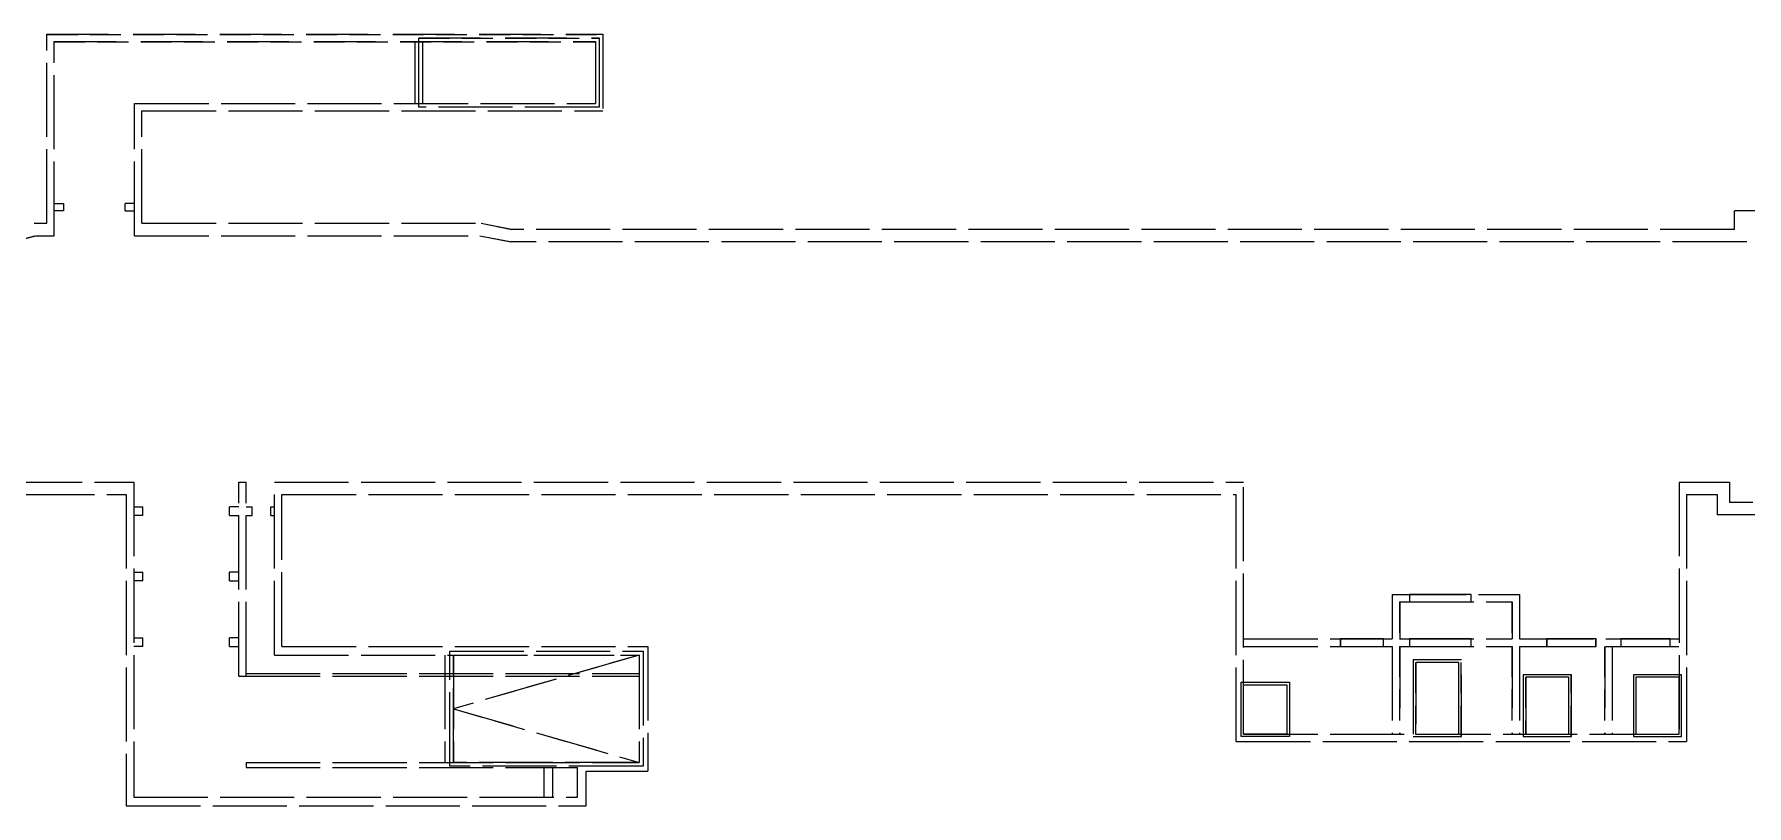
# Model space of a CAD drawing. Extents: x 0 to 531375, y 0 to 4335249.
# Drawn here: x 491173 to 491311.6, y 4325441.4 to 4325503.9 of the extents above; entities that cross this region are included whole.
import ezdxf

# ---------------------------------------------------------------- set-up
doc = ezdxf.new("R2010")
doc.units = 0
doc.linetypes.add('DASH', pattern=[0.35, 0.25, -0.1])
doc.layers.get('0').update_dxf_attribs({"lineweight": 15})
doc.layers.add('地铁', color=4, linetype='Continuous', lineweight=15)

# ---------------------------------------------------------------- blocks, each defined once
blk = doc.blocks.new('总图提取 2015 11 6')
at = {"layer": '地铁', "linetype": 'DASH', "lineweight": -3, "ltscale": 10}
for p, q in [((100215.17, 293088.31), (100260.17, 293088.31)), ((100215.17, 293073.01), (100215.17, 293088.31)), ((100260.17, 293088.31), (100260.17, 293082.11)), ((100215.77, 293087.71), (100259.57, 293087.71)), ((100215.77, 293072.01), (100215.77, 293087.71)), ((100244.97, 293087.71), (100244.97, 293082.71)), ((100245.57, 293087.71), (100245.57, 293082.71)), ((100259.57, 293087.71), (100259.57, 293082.71)), ((100222.27, 293082.71), (100259.57, 293082.71)), ((100222.27, 293072.01), (100222.27, 293082.71)), ((100260.17, 293083.01), (100260.17, 293082.71)), ((100222.87, 293082.11), (100260.17, 293082.11)), ((100222.87, 293073.01), (100222.87, 293082.11)), ((100215.77, 293074.61), (100216.52, 293074.61)), ((100216.52, 293074.61), (100216.52, 293074.01)), ((100222.27, 293074.61), (100221.52, 293074.61)), ((100221.52, 293074.01), (100221.52, 293074.61)), ((100214.15, 293073.01), (100215.17, 293073.01)), ((100216.52, 293074.01), (100215.77, 293074.01)), ((100221.52, 293074.01), (100222.27, 293074.01)), ((100222.87, 293073.01), (100250.32, 293073.01)), ((100250.32, 293073.01), (100252.82, 293072.52)), ((100351.77, 293072.52), (100351.77, 293074.01)), ((100368.27, 293074.01), (100351.77, 293074.01)), ((100211.77, 293071.36), (100214.27, 293072.01)), ((100214.27, 293072.01), (100215.77, 293072.01)), ((100222.27, 293072.01), (100250.22, 293072.01)), ((100250.22, 293072.01), (100252.72, 293071.52)), ((100352.77, 293071.52), (100252.72, 293071.52)), ((100351.77, 293072.52), (100252.82, 293072.52)), ((100107.02, 293052.06), (100222.2, 293052.06)), ((100222.2, 293052.06), (100222.2, 293026.56)), ((100230.7, 293036.36), (100230.7, 293052.06)), ((100230.7, 293052.06), (100231.3, 293052.06)), ((100231.3, 293036.36), (100231.3, 293052.06)), ((100233.6, 293052.06), (100312.05, 293052.06)), ((100233.6, 293038.06), (100233.6, 293052.06)), ((100312.05, 293031.66), (100312.05, 293052.06)), ((100347.3, 293052.06), (100351.37, 293052.06)), ((100347.3, 293052.06), (100347.3, 293031.66)), ((100351.37, 293052.06), (100351.37, 293050.41)), ((100108.02, 293051.06), (100221.6, 293051.06)), ((100221.6, 293051.06), (100221.6, 293025.86)), ((100234.2, 293051.06), (100311.45, 293051.06)), ((100234.2, 293038.76), (100234.2, 293051.06)), ((100311.45, 293031.06), (100311.45, 293051.06)), ((100347.9, 293051.06), (100350.37, 293051.06)), ((100347.9, 293051.06), (100347.9, 293031.06)), ((100350.37, 293051.06), (100350.37, 293049.41)), ((100222.2, 293050.06), (100222.95, 293050.06)), ((100222.95, 293049.36), (100222.2, 293049.36)), ((100222.95, 293049.36), (100222.95, 293050.06)), ((100230.7, 293050.06), (100229.95, 293050.06)), ((100229.95, 293049.36), (100229.95, 293050.06)), ((100229.95, 293049.36), (100230.7, 293049.36)), ((100231.3, 293050.06), (100231.8, 293050.06)), ((100231.3, 293049.36), (100231.8, 293049.36)), ((100231.8, 293049.36), (100231.8, 293050.06)), ((100233.3, 293049.36), (100233.3, 293050.06)), ((100233.3, 293050.06), (100233.6, 293050.06)), ((100233.3, 293049.36), (100233.6, 293049.36)), ((100368.27, 293049.41), (100350.37, 293049.41)), ((100367.27, 293050.41), (100351.37, 293050.41)), ((100222.2, 293044.76), (100222.95, 293044.76)), ((100222.95, 293044.06), (100222.2, 293044.06)), ((100222.95, 293044.06), (100222.95, 293044.76)), ((100230.7, 293044.76), (100229.95, 293044.76)), ((100229.95, 293044.06), (100229.95, 293044.76)), ((100229.95, 293044.06), (100230.7, 293044.06)), ((100324.07, 293042.96), (100334.37, 293042.96)), ((100324.07, 293042.96), (100324.07, 293039.36)), ((100324.67, 293042.36), (100333.77, 293042.36)), ((100324.67, 293042.36), (100324.67, 293039.36)), ((100333.77, 293042.36), (100333.77, 293039.36)), ((100334.37, 293042.96), (100334.37, 293039.36)), ((100222.2, 293039.46), (100222.95, 293039.46)), ((100222.95, 293038.76), (100222.95, 293039.46)), ((100230.7, 293039.46), (100229.95, 293039.46)), ((100229.95, 293038.76), (100229.95, 293039.46)), ((100222.95, 293038.76), (100222.2, 293038.76)), ((100229.95, 293038.76), (100230.7, 293038.76)), ((100233.6, 293038.06), (100263.13, 293038.06)), ((100234.2, 293038.76), (100263.83, 293038.76)), ((100247.38, 293038.06), (100247.38, 293029.36)), ((100248.08, 293038.06), (100248.08, 293029.36)), ((100263.13, 293038.06), (100263.13, 293029.36)), ((100263.83, 293038.76), (100263.83, 293028.66)), ((100312.05, 293039.36), (100324.07, 293039.36)), ((100312.05, 293038.76), (100324.07, 293038.76)), ((100324.07, 293038.76), (100324.07, 293031.66)), ((100324.67, 293039.36), (100333.77, 293039.36)), ((100324.67, 293038.76), (100333.77, 293038.76)), ((100324.67, 293038.76), (100324.67, 293031.66)), ((100333.77, 293038.76), (100333.77, 293031.66)), ((100334.37, 293039.36), (100347.27, 293039.36)), ((100334.37, 293038.76), (100347.27, 293038.76)), ((100334.37, 293038.76), (100334.37, 293031.66)), ((100341.27, 293038.76), (100341.27, 293031.66)), ((100341.87, 293038.76), (100341.87, 293031.66)), ((100230.7, 293036.36), (100231.3, 293036.36)), ((100231.3, 293036.56), (100263.13, 293036.56)), ((100231.3, 293036.36), (100263.13, 293036.36)), ((100312.05, 293031.66), (100347.3, 293031.66)), ((100311.45, 293031.06), (100347.9, 293031.06)), ((100231.3, 293029.36), (100263.13, 293029.36)), ((100231.3, 293029.36), (100231.3, 293028.96)), ((100231.3, 293028.96), (100258.12, 293028.96)), ((100255.42, 293026.56), (100255.42, 293028.96)), ((100256.12, 293026.56), (100256.12, 293028.96)), ((100258.12, 293026.56), (100258.12, 293028.96)), ((100258.82, 293028.66), (100263.83, 293028.66)), ((100258.82, 293025.86), (100258.82, 293028.66)), ((100221.6, 293025.86), (100258.82, 293025.86)), ((100222.2, 293026.56), (100258.12, 293026.56))]:
    blk.add_line(p, q, dxfattribs=at)
for points in [[(100245.27, 293088.01), (100259.87, 293088.01), (100259.87, 293082.41), (100245.27, 293082.41)], [(100330.47, 293042.96), (100325.47, 293042.96), (100325.47, 293042.36), (100330.47, 293042.36)], [(100247.78, 293038.36), (100263.43, 293038.36), (100263.43, 293029.06), (100247.78, 293029.06)], [(100248.08, 293038.06), (100263.13, 293038.06), (100263.13, 293029.36), (100248.08, 293029.36)], [(100323.37, 293038.76), (100323.37, 293039.36), (100319.87, 293039.36), (100319.87, 293038.76)], [(100330.47, 293039.36), (100325.47, 293039.36), (100325.47, 293038.76), (100330.47, 293038.76)], [(100340.57, 293039.36), (100336.57, 293039.36), (100336.57, 293038.76), (100340.57, 293038.76)], [(100346.57, 293039.36), (100342.57, 293039.36), (100342.57, 293038.76), (100346.57, 293038.76)], [(100329.67, 293037.66), (100325.77, 293037.66), (100325.77, 293031.46), (100329.67, 293031.46)], [(100329.47, 293037.46), (100325.97, 293037.46), (100325.97, 293031.66), (100329.47, 293031.66)], [(100311.85, 293035.86), (100315.75, 293035.86), (100315.75, 293031.46), (100311.85, 293031.46)], [(100312.05, 293035.66), (100315.55, 293035.66), (100315.55, 293031.66), (100312.05, 293031.66)], [(100338.57, 293036.46), (100334.67, 293036.46), (100334.67, 293031.46), (100338.57, 293031.46)], [(100338.37, 293036.26), (100334.87, 293036.26), (100334.87, 293031.66), (100338.37, 293031.66)], [(100347.5, 293036.46), (100343.6, 293036.46), (100343.6, 293031.46), (100347.5, 293031.46)], [(100347.3, 293036.26), (100343.8, 293036.26), (100343.8, 293031.66), (100347.3, 293031.66)]]:
    blk.add_lwpolyline(points, close=True, dxfattribs=at)
blk.add_lwpolyline([(100263.13, 293038.06), (100248.08, 293033.71), (100263.13, 293029.36)], dxfattribs=at)
blk = doc.blocks.new('A$C1FB5052D')
blk.add_blockref('总图提取 2015 11 6', (-107044.53, -294821.73))
blk = doc.blocks.new('天津2000地铁')
at = {"layer": '地铁', "linetype": 'DASH', "ltscale": 20}
for p, q in [((-6829.36, -1733.41), (-6784.36, -1733.41)), ((-6829.36, -1748.72), (-6829.36, -1733.41)), ((-6828.76, -1734.01), (-6784.96, -1734.01)), ((-6828.76, -1749.72), (-6828.76, -1734.01)), ((-6799.56, -1734.01), (-6799.56, -1739.01)), ((-6798.96, -1734.01), (-6798.96, -1739.01)), ((-6784.96, -1734.01), (-6784.96, -1739.01)), ((-6784.36, -1733.41), (-6784.36, -1739.61)), ((-6822.26, -1739.01), (-6784.96, -1739.01)), ((-6822.26, -1749.72), (-6822.26, -1739.01)), ((-6821.66, -1739.61), (-6784.36, -1739.61)), ((-6821.66, -1748.72), (-6821.66, -1739.61)), ((-6784.36, -1738.71), (-6784.36, -1739.01)), ((-6828.76, -1747.12), (-6828.01, -1747.12)), ((-6828.01, -1747.72), (-6828.76, -1747.72)), ((-6828.01, -1747.12), (-6828.01, -1747.72)), ((-6822.26, -1747.12), (-6823.01, -1747.12)), ((-6823.01, -1747.72), (-6823.01, -1747.12)), ((-6823.01, -1747.72), (-6822.26, -1747.72)), ((-6692.76, -1749.21), (-6692.76, -1747.72)), ((-6676.26, -1747.72), (-6692.76, -1747.72)), ((-6830.38, -1748.72), (-6829.36, -1748.72)), ((-6821.66, -1748.72), (-6794.21, -1748.72)), ((-6794.21, -1748.72), (-6791.71, -1749.21)), ((-6692.76, -1749.21), (-6791.71, -1749.21)), ((-6832.75, -1750.37), (-6830.25, -1749.72)), ((-6830.25, -1749.72), (-6828.76, -1749.72)), ((-6822.26, -1749.72), (-6794.3, -1749.72)), ((-6794.3, -1749.72), (-6791.8, -1750.21)), ((-6691.76, -1750.21), (-6791.8, -1750.21)), ((-6937.51, -1769.67), (-6822.33, -1769.67)), ((-6822.33, -1769.67), (-6822.33, -1795.17)), ((-6813.83, -1785.37), (-6813.83, -1769.67)), ((-6813.83, -1769.67), (-6813.23, -1769.67)), ((-6813.23, -1785.37), (-6813.23, -1769.67)), ((-6810.93, -1769.67), (-6732.48, -1769.67)), ((-6810.93, -1783.67), (-6810.93, -1769.67)), ((-6732.48, -1790.07), (-6732.48, -1769.67)), ((-6697.23, -1769.67), (-6693.16, -1769.67)), ((-6697.23, -1769.67), (-6697.23, -1790.07)), ((-6693.16, -1769.67), (-6693.16, -1771.32)), ((-6936.51, -1770.67), (-6822.93, -1770.67)), ((-6822.93, -1770.67), (-6822.93, -1795.87)), ((-6810.33, -1770.67), (-6733.08, -1770.67)), ((-6810.33, -1782.97), (-6810.33, -1770.67)), ((-6733.08, -1790.67), (-6733.08, -1770.67)), ((-6696.63, -1770.67), (-6694.16, -1770.67)), ((-6696.63, -1770.67), (-6696.63, -1790.67)), ((-6694.16, -1770.67), (-6694.16, -1772.32)), ((-6677.26, -1771.32), (-6693.16, -1771.32)), ((-6822.33, -1771.67), (-6821.58, -1771.67)), ((-6821.58, -1772.37), (-6822.33, -1772.37)), ((-6821.58, -1772.37), (-6821.58, -1771.67)), ((-6813.83, -1771.67), (-6814.58, -1771.67)), ((-6814.58, -1772.37), (-6814.58, -1771.67)), ((-6814.58, -1772.37), (-6813.83, -1772.37)), ((-6813.23, -1771.67), (-6812.73, -1771.67)), ((-6813.23, -1772.37), (-6812.73, -1772.37)), ((-6812.73, -1772.37), (-6812.73, -1771.67)), ((-6811.23, -1772.37), (-6811.23, -1771.67)), ((-6811.23, -1771.67), (-6810.93, -1771.67)), ((-6811.23, -1772.37), (-6810.93, -1772.37)), ((-6676.26, -1772.32), (-6694.16, -1772.32)), ((-6822.33, -1776.97), (-6821.58, -1776.97)), ((-6821.58, -1777.67), (-6821.58, -1776.97)), ((-6813.83, -1776.97), (-6814.58, -1776.97)), ((-6814.58, -1777.67), (-6814.58, -1776.97)), ((-6821.58, -1777.67), (-6822.33, -1777.67)), ((-6814.58, -1777.67), (-6813.83, -1777.67)), ((-6720.45, -1778.77), (-6710.15, -1778.77)), ((-6720.45, -1778.77), (-6720.45, -1782.37)), ((-6719.85, -1779.37), (-6710.75, -1779.37)), ((-6719.85, -1779.37), (-6719.85, -1782.37)), ((-6710.75, -1779.37), (-6710.75, -1782.37)), ((-6710.15, -1778.77), (-6710.15, -1782.37)), ((-6822.33, -1782.27), (-6821.58, -1782.27)), ((-6821.58, -1782.97), (-6821.58, -1782.27)), ((-6813.83, -1782.27), (-6814.58, -1782.27)), ((-6814.58, -1782.97), (-6814.58, -1782.27)), ((-6732.48, -1782.37), (-6720.45, -1782.37)), ((-6719.85, -1782.37), (-6710.75, -1782.37)), ((-6710.15, -1782.37), (-6697.25, -1782.37)), ((-6821.58, -1782.97), (-6822.33, -1782.97)), ((-6814.58, -1782.97), (-6813.83, -1782.97)), ((-6810.93, -1783.67), (-6781.4, -1783.67)), ((-6810.33, -1782.97), (-6780.7, -1782.97)), ((-6797.15, -1783.67), (-6797.15, -1792.37)), ((-6796.45, -1783.67), (-6796.45, -1792.37)), ((-6781.4, -1783.67), (-6781.4, -1792.37)), ((-6780.7, -1782.97), (-6780.7, -1793.07)), ((-6732.48, -1782.97), (-6720.45, -1782.97)), ((-6720.45, -1782.97), (-6720.45, -1790.07)), ((-6719.85, -1782.97), (-6710.75, -1782.97)), ((-6719.85, -1782.97), (-6719.85, -1790.07)), ((-6710.75, -1782.97), (-6710.75, -1790.07)), ((-6710.15, -1782.97), (-6697.25, -1782.97)), ((-6710.15, -1782.97), (-6710.15, -1790.07)), ((-6703.25, -1782.97), (-6703.25, -1790.07)), ((-6702.65, -1782.97), (-6702.65, -1790.07)), ((-6813.83, -1785.37), (-6813.23, -1785.37)), ((-6813.23, -1785.17), (-6781.4, -1785.17)), ((-6813.23, -1785.37), (-6781.4, -1785.37)), ((-6733.08, -1790.67), (-6696.63, -1790.67)), ((-6732.48, -1790.07), (-6697.23, -1790.07)), ((-6813.23, -1792.37), (-6781.4, -1792.37)), ((-6813.23, -1792.37), (-6813.23, -1792.77)), ((-6813.23, -1792.77), (-6786.41, -1792.77)), ((-6789.11, -1795.17), (-6789.11, -1792.77)), ((-6788.41, -1795.17), (-6788.41, -1792.77)), ((-6786.41, -1795.17), (-6786.41, -1792.77)), ((-6785.71, -1793.07), (-6780.7, -1793.07)), ((-6785.71, -1795.87), (-6785.71, -1793.07)), ((-6822.33, -1795.17), (-6786.41, -1795.17)), ((-6822.93, -1795.87), (-6785.71, -1795.87))]:
    blk.add_line(p, q, dxfattribs=at)
for points in [[(-6799.26, -1733.71), (-6784.66, -1733.71), (-6784.66, -1739.31), (-6799.26, -1739.31)], [(-6714.05, -1778.77), (-6719.05, -1778.77), (-6719.05, -1779.37), (-6714.05, -1779.37)], [(-6721.15, -1782.97), (-6721.15, -1782.37), (-6724.65, -1782.37), (-6724.65, -1782.97)], [(-6714.05, -1782.37), (-6719.05, -1782.37), (-6719.05, -1782.97), (-6714.05, -1782.97)], [(-6703.95, -1782.37), (-6707.95, -1782.37), (-6707.95, -1782.97), (-6703.95, -1782.97)], [(-6697.95, -1782.37), (-6701.95, -1782.37), (-6701.95, -1782.97), (-6697.95, -1782.97)], [(-6796.75, -1783.37), (-6781.1, -1783.37), (-6781.1, -1792.67), (-6796.75, -1792.67)], [(-6796.45, -1783.67), (-6781.4, -1783.67), (-6781.4, -1792.37), (-6796.45, -1792.37)], [(-6714.85, -1784.07), (-6718.75, -1784.07), (-6718.75, -1790.27), (-6714.85, -1790.27)], [(-6715.05, -1784.27), (-6718.55, -1784.27), (-6718.55, -1790.07), (-6715.05, -1790.07)], [(-6705.95, -1785.27), (-6709.85, -1785.27), (-6709.85, -1790.27), (-6705.95, -1790.27)], [(-6706.15, -1785.47), (-6709.65, -1785.47), (-6709.65, -1790.07), (-6706.15, -1790.07)], [(-6697.03, -1785.27), (-6700.93, -1785.27), (-6700.93, -1790.27), (-6697.03, -1790.27)], [(-6697.23, -1785.47), (-6700.73, -1785.47), (-6700.73, -1790.07), (-6697.23, -1790.07)], [(-6732.68, -1785.87), (-6728.78, -1785.87), (-6728.78, -1790.27), (-6732.68, -1790.27)], [(-6732.48, -1786.07), (-6728.98, -1786.07), (-6728.98, -1790.07), (-6732.48, -1790.07)]]:
    blk.add_lwpolyline(points, close=True, dxfattribs=at)
blk.add_lwpolyline([(-6781.4, -1783.67), (-6796.45, -1788.02), (-6781.4, -1792.37)], dxfattribs=at)

msp = doc.modelspace()

# ---------------------------------------------------------------- block references
at = {"layer": '地铁', "color": 1}
msp.add_blockref('天津2000地铁', (498003.38431, 4327237.28522), dxfattribs=at)
at = {"layer": '地铁'}
msp.add_blockref('A$C1FB5052D', (498003.38431, 4327237.28522), dxfattribs=at)

doc.saveas('drawing.dxf')
